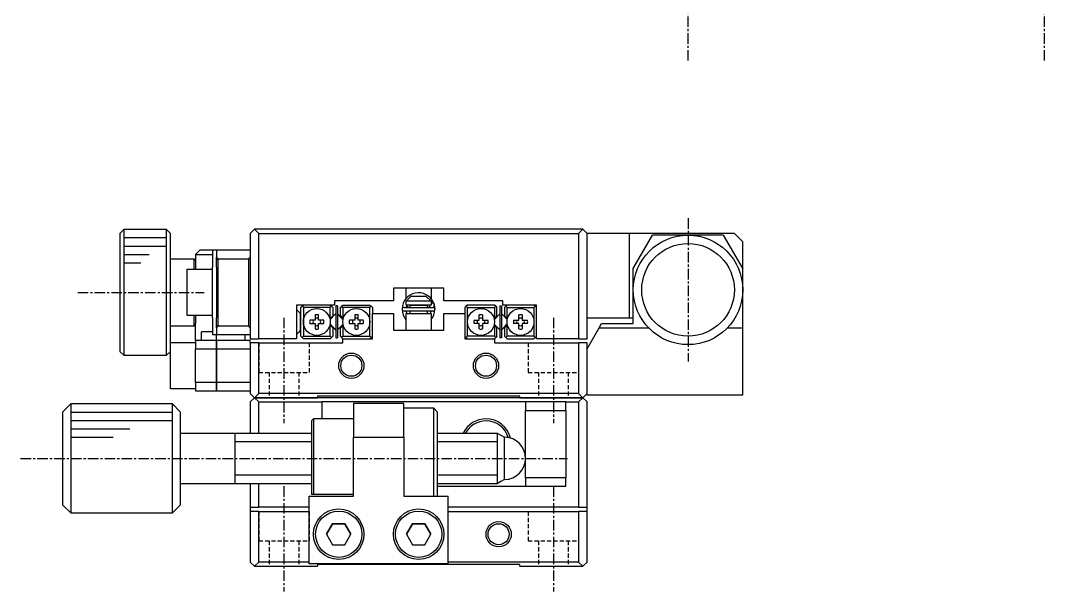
# Model space of a CAD drawing. Extents: x 7 to 335, y 10 to 221.
# Drawn here: x 180.2 to 301.8, y 18 to 85.8 of the extents above; entities that cross this region are included whole.
import ezdxf

# ---------------------------------------------------------------- set-up
doc = ezdxf.new("R2010")
doc.units = 0
doc.linetypes.add('CENTER', pattern=[2, 1.25, -0.25, 0.25, -0.25])
doc.linetypes.add('DASHED', pattern=[0.75, 0.5, -0.25])
doc.layers.get('0').update_dxf_attribs({"linetype": 'CONTINUOUS'})
doc.layers.add('CENTER', color=1, linetype='CENTER')

msp = doc.modelspace()

# ---------------------------------------------------------------- linework, layer by layer
at = {"color": 7, "linetype": 'CONTINUOUS'}
for p, q in [((192, 60.51), (192.5, 61.01)), ((192.5, 46.01), (192.5, 61.01)), ((192.5, 61.01), (197.5, 61.01)), ((197.5, 61.01), (197.5, 46.01)), ((197.5, 61.01), (198, 60.51)), ((207.5, 60.51), (208, 61.01)), ((247, 61.01), (208, 61.01)), ((208, 61.01), (208.5, 60.51)), ((246.5, 60.51), (247, 61.01)), ((247, 61.01), (247.5, 60.51)), ((192, 60.51), (192, 46.51)), ((192, 60.51), (192, 46.51)), ((192, 60.51), (192, 60.51)), ((198, 47.56), (198, 60.51)), ((207.5, 60.51), (207.5, 48.01)), ((208.5, 60.51), (246.5, 60.51)), ((208.5, 48.01), (208.5, 60.51)), ((246.5, 60.51), (246.5, 48.01)), ((252.5, 60.51), (247.5, 60.51)), ((247.5, 48.01), (247.5, 60.51)), ((252.5, 60.51), (252.5, 50.51)), ((265, 60.51), (252.5, 60.51)), ((253, 56.34), (255.29, 60.31)), ((259.5, 60.31), (255.29, 60.31)), ((263.69, 60.31), (259.5, 60.31)), ((263.69, 60.31), (266, 56.31)), ((265, 60.51), (266, 59.51)), ((201, 58.01), (201.5, 58.51)), ((203, 58.51), (201.5, 58.51)), ((203.5, 58.51), (203, 58.51)), ((203, 58.51), (203, 56.51)), ((207.5, 58.51), (203.5, 58.51)), ((203.5, 58.51), (203.5, 57.71)), ((266, 56.31), (266, 59.51)), ((198, 57.51), (200.8, 57.51)), ((200.8, 57.51), (200.8, 56.26)), ((200.8, 57.51), (201, 57.31)), ((201, 58.01), (203, 58.01)), ((201, 58.01), (201, 56.26)), ((203.7, 57.51), (203.5, 57.71)), ((203.5, 57.71), (203.5, 57.38)), ((203.5, 57.38), (203.5, 57.71)), ((203.5, 56.51), (203.5, 57.38)), ((203.7, 57.51), (207.3, 57.51)), ((203.7, 49.51), (203.7, 57.51)), ((207.5, 57.71), (207.3, 57.51)), ((207.3, 57.51), (207.3, 49.51)), ((200, 50.76), (200, 56.26)), ((200, 56.26), (203, 56.26)), ((203, 50.51), (203, 56.51)), ((203.5, 56.51), (203.5, 50.51)), ((253, 53.81), (253, 56.34)), ((266, 53.81), (266, 56.31)), ((224.5, 54.01), (224.5, 52.51)), ((230.5, 54.01), (224.5, 54.01)), ((226, 52.77), (226, 54.01)), ((229, 54.01), (229, 52.73)), ((230.5, 52.51), (230.5, 54.01)), ((253, 49.81), (253, 53.81)), ((266, 49.31), (266, 53.81)), ((217.5, 52.51), (217.5, 52.01)), ((224.5, 52.51), (217.5, 52.51)), ((226, 52.51), (226.05, 52.51)), ((226, 52.01), (226, 52.51)), ((226.58, 53.01), (226.05, 52.51)), ((226.05, 52.51), (228.94, 52.51)), ((228.41, 53.01), (226.58, 53.01)), ((228.94, 52.51), (228.41, 53.01)), ((228.42, 53.01), (228.41, 53.01)), ((228.94, 52.51), (229, 52.51)), ((229, 52.73), (229, 52.73)), ((229, 52.73), (229, 52.73)), ((229, 52.51), (229, 52.01)), ((229.25, 52.32), (229.27, 52.29)), ((237.5, 52.51), (230.5, 52.51)), ((237.5, 52.01), (237.5, 52.51)), ((213, 52.01), (213, 48.01)), ((217.5, 52.01), (213, 52.01)), ((213, 51.49), (213.23, 51.26)), ((213.23, 51.26), (213.48, 51.01)), ((213.65, 51.86), (213.5, 51.71)), ((213.5, 48.31), (213.5, 51.71)), ((213.65, 51.86), (213.8, 52.01)), ((213.8, 51.71), (213.65, 51.86)), ((217, 51.71), (213.8, 51.71)), ((213.8, 51.71), (213.8, 50.01)), ((217, 52.01), (217.15, 51.86)), ((217.15, 51.86), (217, 51.71)), ((217, 50.41), (217, 51.71)), ((217.3, 51.71), (217.15, 51.86)), ((217.3, 51.71), (217.3, 50.71)), ((217.85, 51.91), (217.65, 51.91)), ((217.65, 51.91), (217.65, 48.11)), ((217.85, 51.91), (217.85, 48.11)), ((218.35, 51.86), (218.2, 51.71)), ((218.2, 50.71), (218.2, 51.71)), ((218.35, 51.86), (218.5, 52.01)), ((218.5, 51.71), (218.35, 51.86)), ((218.5, 52.01), (221.7, 52.01)), ((218.5, 51.71), (218.5, 50.41)), ((221.7, 51.71), (218.5, 51.71)), ((221.7, 52.01), (221.85, 51.86)), ((221.85, 51.86), (221.7, 51.71)), ((221.7, 50.01), (221.7, 51.71)), ((222, 51.71), (221.85, 51.86)), ((222, 51.71), (222, 51.01)), ((225.67, 52.23), (225.7, 52.29)), ((225.7, 52.29), (225.7, 52.3)), ((225.7, 52.29), (225.7, 52.3)), ((225.76, 51.73), (229.21, 51.73)), ((229.21, 51.28), (225.76, 51.28)), ((226.5, 52.01), (226, 52.01)), ((229, 52.01), (226, 52.01)), ((226.07, 52.01), (226, 51.73)), ((226, 51.28), (226.07, 51.01)), ((226.09, 52.01), (226.09, 52)), ((226.09, 52), (226.09, 51.99)), ((226.09, 51.99), (226.09, 51.98)), ((226.09, 51.98), (226.09, 51.96)), ((226.09, 51.96), (226.09, 51.95)), ((226.09, 51.95), (226.09, 51.94)), ((226.09, 51.94), (226.1, 51.92)), ((226.1, 51.92), (226.1, 51.91)), ((226.1, 51.91), (226.11, 51.9)), ((226.11, 51.9), (226.11, 51.89)), ((226.11, 51.89), (226.12, 51.87)), ((226.12, 51.87), (226.13, 51.86)), ((226.13, 51.86), (226.14, 51.85)), ((226.14, 51.85), (226.14, 51.84)), ((226.14, 51.84), (226.15, 51.83)), ((226.15, 51.83), (226.16, 51.82)), ((226.16, 51.82), (226.17, 51.81)), ((226.17, 51.81), (226.18, 51.8)), ((226.18, 51.8), (226.19, 51.79)), ((226.19, 51.79), (226.2, 51.78)), ((226.2, 51.78), (226.21, 51.78)), ((226.21, 51.78), (226.23, 51.77)), ((226.23, 51.77), (226.24, 51.76)), ((226.24, 51.76), (226.25, 51.76)), ((226.25, 51.76), (226.26, 51.75)), ((226.26, 51.75), (226.27, 51.75)), ((226.27, 51.75), (226.29, 51.74)), ((226.29, 51.74), (226.3, 51.74)), ((226.3, 51.74), (226.31, 51.74)), ((226.31, 51.74), (226.33, 51.74)), ((226.33, 51.74), (226.34, 51.73)), ((226.34, 51.73), (226.35, 51.73)), ((226.35, 51.73), (226.36, 51.73)), ((226.5, 52.01), (228.5, 52.01)), ((228.5, 52.01), (226.5, 52.01)), ((226.5, 51.73), (226.5, 52.01)), ((226.5, 51.01), (226.5, 51.28)), ((229, 52.01), (228.5, 52.01)), ((228.5, 52.01), (228.5, 51.73)), ((228.5, 51.28), (228.5, 51.01)), ((228.6, 51.73), (228.62, 51.73)), ((228.62, 51.73), (228.63, 51.74)), ((228.63, 51.74), (228.64, 51.74)), ((228.64, 51.74), (228.66, 51.74)), ((228.66, 51.74), (228.67, 51.74)), ((228.67, 51.74), (228.68, 51.75)), ((228.68, 51.75), (228.7, 51.75)), ((228.7, 51.75), (228.71, 51.75)), ((228.71, 51.75), (228.72, 51.76)), ((228.72, 51.76), (228.73, 51.77)), ((228.73, 51.77), (228.74, 51.77)), ((228.74, 51.77), (228.76, 51.78)), ((228.76, 51.78), (228.77, 51.79)), ((228.77, 51.79), (228.78, 51.79)), ((228.78, 51.79), (228.79, 51.8)), ((228.79, 51.8), (228.8, 51.81)), ((228.8, 51.81), (228.81, 51.82)), ((228.81, 51.82), (228.82, 51.83)), ((228.82, 51.83), (228.83, 51.84)), ((228.83, 51.85), (228.84, 51.87)), ((228.83, 51.84), (228.83, 51.85)), ((228.84, 51.87), (228.85, 51.88)), ((228.85, 51.89), (228.86, 51.9)), ((228.85, 51.88), (228.85, 51.89)), ((228.86, 51.91), (228.87, 51.93)), ((228.86, 51.9), (228.86, 51.91)), ((228.87, 51.95), (228.88, 51.97)), ((228.87, 51.94), (228.87, 51.95)), ((228.87, 51.93), (228.87, 51.94)), ((228.88, 51.99), (228.88, 52.01)), ((228.88, 52.01), (228.88, 52.01)), ((228.88, 51.98), (228.88, 51.99)), ((228.88, 51.97), (228.88, 51.98)), ((228.9, 51.01), (228.97, 51.28)), ((229.01, 52.22), (229, 52.22)), ((229, 52.2), (229.01, 52.21)), ((229.26, 52.3), (229.01, 52.22)), ((229.01, 52.21), (229.03, 52.22)), ((229.03, 52.22), (229.05, 52.23)), ((229.05, 52.23), (229.06, 52.23)), ((229.06, 52.23), (229.08, 52.24)), ((229.08, 52.24), (229.1, 52.25)), ((229.1, 52.25), (229.11, 52.25)), ((229.11, 52.25), (229.13, 52.26)), ((229.13, 52.26), (229.15, 52.27)), ((229.15, 52.27), (229.16, 52.27)), ((229.16, 52.27), (229.18, 52.28)), ((229.18, 52.28), (229.19, 52.28)), ((229.19, 52.28), (229.2, 52.28)), ((229.2, 52.28), (229.22, 52.29)), ((229.22, 52.29), (229.23, 52.29)), ((229.23, 52.29), (229.24, 52.29)), ((229.24, 52.29), (229.24, 52.29)), ((229.24, 52.29), (229.25, 52.29)), ((229.25, 52.29), (229.26, 52.29)), ((229.26, 52.29), (229.26, 52.29)), ((229.26, 52.29), (229.27, 52.29)), ((229.27, 52.29), (229.27, 52.29)), ((229.27, 52.29), (229.27, 52.29)), ((229.27, 52.29), (229.28, 52.26)), ((229.28, 51.73), (229.27, 51.72)), ((229.28, 52.26), (229.29, 52.22)), ((229.29, 51.77), (229.28, 51.73)), ((229.29, 52.23), (229.43, 51.54)), ((229.29, 52.22), (229.3, 52.19)), ((229.3, 51.8), (229.29, 51.77)), ((229.3, 52.19), (229.31, 52.16)), ((229.31, 51.84), (229.3, 51.8)), ((229.31, 52.16), (229.32, 52.12)), ((229.32, 51.87), (229.31, 51.84)), ((229.32, 52.12), (229.32, 52.09)), ((229.32, 52.09), (229.33, 52.05)), ((229.33, 51.94), (229.32, 51.91)), ((229.32, 51.91), (229.32, 51.87)), ((229.33, 52.05), (229.33, 52.01)), ((229.33, 52.01), (229.33, 51.98)), ((229.33, 51.98), (229.33, 51.94)), ((233, 51.71), (233.15, 51.86)), ((233, 51.71), (233, 51.01)), ((233.3, 52.01), (233.15, 51.86)), ((233.15, 51.86), (233.3, 51.71)), ((236.5, 52.01), (233.3, 52.01)), ((233.3, 51.71), (236.5, 51.71)), ((233.3, 50.01), (233.3, 51.71)), ((236.65, 51.86), (236.5, 52.01)), ((236.5, 51.71), (236.65, 51.86)), ((236.5, 51.71), (236.5, 50.41)), ((236.65, 51.86), (236.8, 51.71)), ((236.8, 50.71), (236.8, 51.71)), ((237.15, 51.91), (237.15, 48.11)), ((237.15, 51.91), (237.35, 51.91)), ((237.35, 51.91), (237.35, 48.11)), ((241.5, 52.01), (237.5, 52.01)), ((237.7, 51.71), (237.85, 51.86)), ((237.7, 51.71), (237.7, 50.71)), ((238, 52.01), (237.85, 51.86)), ((237.85, 51.86), (238, 51.71)), ((238, 51.71), (241.2, 51.71)), ((238, 50.41), (238, 51.71)), ((241.35, 51.86), (241.2, 52.01)), ((241.2, 51.71), (241.35, 51.86)), ((241.2, 51.71), (241.2, 50.01)), ((241.35, 51.86), (241.5, 51.71)), ((241.5, 48.01), (241.5, 52.01)), ((203, 50.76), (200, 50.76)), ((200.8, 50.76), (200.8, 49.51)), ((201, 50.76), (201, 49.81)), ((203, 50.51), (203, 48.51)), ((203.5, 49.64), (203.5, 50.51)), ((213.48, 50.01), (213.48, 51.01)), ((213.48, 49.01), (213.48, 50.01)), ((213.8, 50.01), (213.8, 48.31)), ((215.2, 50.21), (214.57, 50.21)), ((215.2, 50.84), (215.2, 50.21)), ((215.6, 50.21), (215.6, 50.84)), ((216.22, 50.21), (215.6, 50.21)), ((216.96, 50.37), (217, 50.41)), ((216.97, 50.3), (217.59, 50.91)), ((217, 50.41), (217.3, 50.71)), ((217.87, 50.91), (218.52, 50.27)), ((217.91, 50.91), (218.52, 50.3)), ((218.2, 50.71), (218.5, 50.41)), ((218.5, 50.41), (218.54, 50.37)), ((219.9, 50.21), (219.27, 50.21)), ((219.9, 50.84), (219.9, 50.21)), ((220.3, 50.21), (220.3, 50.84)), ((220.92, 50.21), (220.3, 50.21)), ((221.7, 48.31), (221.7, 50.01)), ((222, 48.01), (222, 51.01)), ((222, 51.01), (224.5, 51.01)), ((224.5, 51.01), (224.5, 49.01)), ((226, 51.01), (229, 51.01)), ((226, 49.01), (226, 51.01)), ((229, 51.01), (229, 49.01)), ((230.5, 49.01), (230.5, 51.01)), ((230.5, 51.01), (233, 51.01)), ((233, 51.01), (233, 48.01)), ((233.3, 48.31), (233.3, 50.01)), ((234.07, 50.21), (234.7, 50.21)), ((234.7, 50.21), (234.7, 50.84)), ((235.1, 50.84), (235.1, 50.21)), ((235.1, 50.21), (235.72, 50.21)), ((236.5, 50.41), (236.46, 50.37)), ((236.47, 50.3), (237.09, 50.91)), ((237.12, 50.91), (236.48, 50.27)), ((236.8, 50.71), (236.5, 50.41)), ((237.41, 50.91), (238.02, 50.3)), ((238, 50.41), (237.7, 50.71)), ((238.04, 50.37), (238, 50.41)), ((238.77, 50.21), (239.4, 50.21)), ((239.4, 50.21), (239.4, 50.84)), ((239.8, 50.84), (239.8, 50.21)), ((239.8, 50.21), (240.42, 50.21)), ((241.2, 50.01), (241.2, 48.31)), ((247.5, 50.51), (252.5, 50.51)), ((252.5, 50.51), (253, 50.51)), ((200.8, 49.51), (198, 49.51)), ((201, 49.71), (200.8, 49.51)), ((201, 47.81), (201, 49.81)), ((201.7, 47.81), (201.7, 48.81)), ((203, 48.81), (201.7, 48.81)), ((203.5, 49.64), (203.5, 49.31)), ((203.5, 49.31), (203.5, 49.64)), ((203.5, 49.31), (203.7, 49.51)), ((203.5, 49.31), (203.5, 48.51)), ((207.3, 49.51), (203.7, 49.51)), ((207.3, 49.51), (207.5, 49.31)), ((213.23, 48.76), (213, 48.53)), ((213.48, 49.01), (213.23, 48.76)), ((214.57, 49.81), (215.2, 49.81)), ((215.2, 49.81), (215.2, 49.19)), ((215.6, 49.81), (216.22, 49.81)), ((215.6, 49.19), (215.6, 49.81)), ((217, 49.61), (216.96, 49.65)), ((217.59, 49.11), (216.97, 49.73)), ((217.24, 49.5), (216.98, 49.76)), ((217, 48.31), (217, 49.61)), ((217.3, 49.31), (217, 49.61)), ((217.62, 49.11), (217.24, 49.5)), ((217.3, 49.31), (217.3, 48.31)), ((218.52, 49.73), (217.91, 49.11)), ((218.5, 49.61), (218.2, 49.31)), ((218.2, 48.31), (218.2, 49.31)), ((218.54, 49.65), (218.5, 49.61)), ((218.5, 49.61), (218.5, 48.31)), ((219.27, 49.81), (219.9, 49.81)), ((219.9, 49.81), (219.9, 49.19)), ((220.3, 49.19), (220.3, 49.81)), ((220.3, 49.81), (220.92, 49.81)), ((224.5, 49.01), (226.42, 49.01)), ((226.42, 49.01), (228.57, 49.01)), ((228.57, 49.01), (230.5, 49.01)), ((234.7, 49.81), (234.07, 49.81)), ((234.7, 49.19), (234.7, 49.81)), ((235.72, 49.81), (235.1, 49.81)), ((235.1, 49.81), (235.1, 49.19)), ((236.46, 49.65), (236.5, 49.61)), ((237.09, 49.11), (236.47, 49.73)), ((236.5, 49.61), (236.8, 49.31)), ((236.5, 49.61), (236.5, 48.31)), ((236.8, 48.31), (236.8, 49.31)), ((237.37, 49.11), (237.76, 49.5)), ((238.02, 49.73), (237.41, 49.11)), ((237.7, 49.31), (238, 49.61)), ((237.7, 49.31), (237.7, 48.31)), ((237.76, 49.5), (238.02, 49.76)), ((238, 49.61), (238.04, 49.65)), ((238, 48.31), (238, 49.61)), ((239.4, 49.81), (238.77, 49.81)), ((239.4, 49.19), (239.4, 49.81)), ((240.42, 49.81), (239.8, 49.81)), ((239.8, 49.81), (239.8, 49.19)), ((247.5, 46.81), (248.94, 49.31)), ((248.94, 49.31), (249.23, 49.81)), ((248.94, 49.31), (254.81, 49.31)), ((249.23, 49.81), (253, 49.81)), ((264.19, 49.31), (266, 49.31)), ((266, 41.31), (266, 49.31)), ((198, 42.06), (198, 47.56)), ((198, 47.56), (201, 47.56)), ((203.5, 47.81), (201, 47.81)), ((201, 47.81), (201, 46.81)), ((203, 48.51), (203.5, 48.51)), ((203.5, 48.51), (207.5, 48.51)), ((203.5, 47.81), (203.5, 48.51)), ((203.5, 46.81), (203.5, 47.81)), ((207.5, 47.81), (203.5, 47.81)), ((203.5, 47.81), (203.5, 46.81)), ((206.9, 47.81), (206.9, 48.51)), ((207.5, 48.01), (208.5, 48.01)), ((207.5, 47.51), (207.5, 47.81)), ((208.5, 47.51), (207.5, 47.51)), ((207.5, 47.51), (207.5, 41.51)), ((213, 48.01), (208.5, 48.01)), ((208.5, 47.51), (218.5, 47.51)), ((208.5, 41.51), (208.5, 47.51)), ((213.5, 48.31), (213.65, 48.16)), ((213.65, 48.16), (213.8, 48.31)), ((213.8, 48.01), (213.65, 48.16)), ((213.8, 48.31), (217, 48.31)), ((217, 48.01), (213.8, 48.01)), ((217, 48.31), (217.15, 48.16)), ((217.15, 48.16), (217, 48.01)), ((217.15, 48.16), (217.3, 48.31)), ((217.65, 48.11), (217.85, 48.11)), ((218.2, 48.31), (218.35, 48.16)), ((218.35, 48.16), (218.5, 48.31)), ((218.5, 48.01), (218.35, 48.16)), ((218.5, 48.31), (221.7, 48.31)), ((218.5, 47.51), (218.5, 48.01)), ((218.5, 48.01), (222, 48.01)), ((221.7, 48.31), (221.85, 48.16)), ((221.85, 48.16), (221.7, 48.01)), ((221.85, 48.16), (222, 48.31)), ((233.15, 48.16), (233, 48.31)), ((233, 48.01), (236.5, 48.01)), ((233.3, 48.31), (233.15, 48.16)), ((233.15, 48.16), (233.3, 48.01)), ((236.5, 48.31), (233.3, 48.31)), ((236.65, 48.16), (236.5, 48.31)), ((236.5, 48.01), (236.65, 48.16)), ((236.5, 48.01), (236.5, 47.51)), ((236.5, 47.51), (246.5, 47.51)), ((236.8, 48.31), (236.65, 48.16)), ((237.35, 48.11), (237.15, 48.11)), ((237.85, 48.16), (237.7, 48.31)), ((238, 48.31), (237.85, 48.16)), ((237.85, 48.16), (238, 48.01)), ((241.2, 48.31), (238, 48.31)), ((238, 48.01), (241.2, 48.01)), ((241.35, 48.16), (241.2, 48.31)), ((241.2, 48.01), (241.35, 48.16)), ((241.5, 48.31), (241.35, 48.16)), ((246.5, 48.01), (241.5, 48.01)), ((246.5, 48.01), (247.5, 48.01)), ((246.5, 47.51), (246.5, 41.51)), ((247.5, 47.51), (246.5, 47.51)), ((247.5, 41.51), (247.5, 47.51)), ((192.5, 46.01), (192, 46.51)), ((198, 46.51), (197.5, 46.01)), ((201, 46.81), (203.5, 46.81)), ((201, 42.81), (201, 46.81)), ((203.5, 46.81), (203.5, 42.81)), ((203.5, 46.81), (207.5, 46.81)), ((203.5, 42.81), (203.5, 46.81)), ((197.5, 46.01), (192.5, 46.01)), ((197.5, 46.01), (197.5, 46.01)), ((203.5, 42.81), (201, 42.81)), ((201, 42.81), (201, 41.81)), ((203.5, 41.81), (203.5, 42.81)), ((207.5, 42.81), (203.5, 42.81)), ((203.5, 42.81), (203.5, 41.81)), ((201, 42.06), (198, 42.06)), ((201, 41.81), (203.5, 41.81)), ((203.5, 41.81), (207.5, 41.81)), ((207.5, 41.51), (208, 41.01)), ((208, 41.01), (208.5, 41.51)), ((246.5, 41.51), (208.5, 41.51)), ((246.5, 41.51), (247, 41.01)), ((247, 41.01), (247.5, 41.51)), ((247.5, 41.31), (247.5, 41.51)), ((185.2, 39.31), (186.2, 40.31)), ((186.2, 27.31), (186.2, 40.31)), ((186.2, 40.31), (198.2, 40.31)), ((198.2, 40.31), (198.2, 33.75)), ((198.2, 40.31), (199.2, 39.31)), ((207.5, 40.51), (208, 41.01)), ((207.5, 40.51), (207.5, 36.81)), ((208, 41.01), (208.5, 40.51)), ((247, 41.01), (208, 41.01)), ((208, 41.01), (215.5, 41.01)), ((208.5, 36.81), (208.5, 40.51)), ((208.5, 40.51), (216, 40.51)), ((215.5, 41.21), (215.5, 41.01)), ((239.5, 41.21), (215.5, 41.21)), ((216, 40.51), (216, 38.56)), ((240.2, 40.51), (216, 40.51)), ((225.75, 40.31), (219.75, 40.31)), ((219.75, 40.31), (219.75, 36.31)), ((225.75, 36.31), (225.75, 40.31)), ((239.5, 41.01), (239.5, 41.21)), ((239.5, 41.01), (247, 41.01)), ((245, 40.51), (240.2, 40.51)), ((240.2, 40.51), (240.2, 39.51)), ((245, 39.51), (245, 40.51)), ((245, 40.51), (246.5, 40.51)), ((246.5, 40.51), (247, 41.01)), ((246.5, 40.51), (246.5, 28.01)), ((247, 41.01), (247.5, 40.51)), ((266, 41.31), (247.5, 41.31)), ((247.5, 28.01), (247.5, 40.51)), ((185.2, 39.31), (185.2, 28.31)), ((199.2, 33.76), (199.2, 39.31)), ((225.75, 39.81), (229.25, 39.81)), ((229.25, 39.81), (229.25, 29.31)), ((229.25, 39.81), (229.75, 39.31)), ((229.75, 29.31), (229.75, 39.31)), ((240.2, 39.51), (245, 39.51)), ((240.2, 31.51), (240.2, 39.51)), ((245, 39.51), (245, 31.51)), ((214.75, 38.26), (215.05, 38.56)), ((214.75, 38.26), (214.75, 29.56)), ((215.05, 29.56), (215.05, 38.56)), ((215.05, 38.56), (219.75, 38.56)), ((199.2, 36.81), (205.7, 36.81)), ((205.69, 36.81), (205.7, 36.81)), ((205.7, 33.89), (205.7, 36.81)), ((205.7, 36.81), (205.7, 36.81)), ((205.7, 36.81), (214.75, 36.81)), ((229.75, 36.81), (236.83, 36.81)), ((236.83, 36.81), (236.83, 33.79)), ((236.83, 36.81), (237.27, 36.56)), ((237.27, 36.56), (237.7, 36.31)), ((219.75, 36.31), (225.75, 36.31)), ((219.75, 29.31), (219.75, 36.31)), ((225.75, 36.31), (225.75, 29.31)), ((237.7, 33.79), (237.7, 36.31)), ((198.2, 33.75), (198.2, 27.31)), ((199.2, 28.31), (199.2, 33.76)), ((205.7, 33.81), (205.7, 33.89)), ((205.7, 33.69), (205.7, 33.81)), ((205.7, 30.81), (205.7, 33.69)), ((236.83, 33.79), (236.83, 30.81)), ((237.7, 31.31), (237.7, 33.79)), ((205.7, 30.81), (199.2, 30.81)), ((205.7, 30.81), (205.69, 30.81)), ((205.7, 30.81), (205.7, 30.81)), ((214.75, 30.81), (205.7, 30.81)), ((207.5, 30.81), (207.5, 28.01)), ((208.5, 28.01), (208.5, 30.81)), ((236.83, 30.81), (229.75, 30.81)), ((229.75, 30.51), (240.2, 30.51)), ((237.27, 31.06), (236.83, 30.81)), ((237.7, 31.31), (237.27, 31.06)), ((245, 31.51), (240.2, 31.51)), ((240.2, 31.51), (240.2, 30.51)), ((240.2, 30.51), (245, 30.51)), ((245, 30.51), (245, 31.51)), ((214.5, 21.31), (214.5, 29.31)), ((214.5, 29.31), (219.75, 29.31)), ((214.75, 29.56), (215.05, 29.56)), ((215.05, 29.56), (219.75, 29.56)), ((225.75, 29.31), (231, 29.31)), ((231, 21.31), (231, 29.31)), ((186.2, 27.31), (185.2, 28.31)), ((199.2, 28.31), (198.2, 27.31)), ((207.5, 28.01), (208.5, 28.01)), ((207.5, 28.01), (207.5, 27.51)), ((214.5, 28.01), (208.5, 28.01)), ((246.5, 28.01), (231, 28.01)), ((246.5, 28.01), (247.5, 28.01)), ((247.5, 27.51), (247.5, 28.01)), ((198.2, 27.31), (186.2, 27.31)), ((207.5, 27.51), (207.5, 21.51)), ((208.5, 27.51), (207.5, 27.51)), ((208.5, 21.51), (208.5, 27.51)), ((208.5, 27.51), (214.5, 27.51)), ((231, 27.51), (246.5, 27.51)), ((246.5, 27.51), (246.5, 21.51)), ((247.5, 27.51), (246.5, 27.51)), ((247.5, 21.51), (247.5, 27.51)), ((217.28, 26.06), (216.56, 24.81)), ((216.56, 24.81), (217.28, 26.06)), ((218.72, 26.06), (217.28, 26.06)), ((217.28, 26.06), (218.72, 26.06)), ((219.44, 24.81), (218.72, 26.06)), ((218.72, 26.06), (219.44, 24.81)), ((226.78, 26.06), (226.06, 24.81)), ((226.06, 24.81), (226.78, 26.06)), ((228.22, 26.06), (226.78, 26.06)), ((226.78, 26.06), (228.22, 26.06)), ((228.94, 24.81), (228.22, 26.06)), ((228.22, 26.06), (228.94, 24.81)), ((216.56, 24.81), (217.28, 23.56)), ((218.72, 23.56), (219.44, 24.81)), ((226.06, 24.81), (226.78, 23.56)), ((228.22, 23.56), (228.94, 24.81)), ((217.28, 23.56), (218.72, 23.56)), ((226.78, 23.56), (228.22, 23.56)), ((207.5, 21.51), (208, 21.01)), ((208, 21.01), (208.5, 21.51)), ((208, 21.01), (215.5, 21.01)), ((214.5, 21.51), (208.5, 21.51)), ((231, 21.31), (214.5, 21.31)), ((215.5, 21.21), (215.5, 21.01)), ((239.5, 21.21), (215.5, 21.21)), ((246.5, 21.51), (231, 21.51)), ((239.5, 21.01), (239.5, 21.21)), ((239.5, 21.01), (247, 21.01)), ((246.5, 21.51), (247, 21.01)), ((247, 21.01), (247.5, 21.51))]:
    msp.add_line(p, q, dxfattribs=at)
at = {"color": 3, "linetype": 'CONTINUOUS'}
for p, q in [((192.5, 60.01), (197.5, 60.01)), ((192.5, 59.01), (197.5, 59.01)), ((192.5, 58.01), (195.5, 58.01)), ((192.5, 57.01), (194.5, 57.01)), ((186.2, 39.31), (198.2, 39.31)), ((186.2, 38.31), (198.2, 38.31)), ((186.2, 37.31), (193.2, 37.31)), ((186.2, 36.31), (191.2, 36.31)), ((205.7, 35.81), (214.75, 35.81)), ((229.75, 35.81), (236.83, 35.81)), ((214.75, 31.81), (205.7, 31.81)), ((236.83, 31.81), (229.75, 31.81))]:
    msp.add_line(p, q, dxfattribs=at)
at = {"color": 3, "linetype": 'DASHED'}
for p, q in [((208.5, 47.51), (208.5, 44.01)), ((214.5, 47.51), (214.5, 44.01)), ((240.5, 47.51), (240.5, 44.01)), ((246.5, 47.51), (246.5, 44.01)), ((208.5, 44.01), (214.5, 44.01)), ((209.75, 44.01), (209.75, 41.01)), ((213.25, 44.01), (213.25, 41.01)), ((240.5, 44.01), (246.5, 44.01)), ((241.75, 44.01), (241.75, 41.01)), ((245.25, 44.01), (245.25, 41.01)), ((208.5, 27.51), (208.5, 24.01)), ((214.5, 27.51), (214.5, 24.01)), ((240.5, 27.51), (240.5, 24.01)), ((246.5, 27.51), (246.5, 24.01)), ((208.5, 24.01), (214.5, 24.01)), ((209.75, 24.01), (209.75, 21.01)), ((213.25, 24.01), (213.25, 21.01)), ((240.5, 24.01), (246.5, 24.01)), ((241.75, 24.01), (241.75, 21.01)), ((245.25, 24.01), (245.25, 21.01))]:
    msp.add_line(p, q, dxfattribs=at)
at = {"color": 7, "linetype": 'CONTINUOUS'}
for centre, radius in [((259.5, 53.81), 6.5), ((259.5, 53.81), 5.5), ((215.4, 50.01), 1.6), ((220.1, 50.01), 1.6), ((234.9, 50.01), 1.6), ((239.6, 50.01), 1.6), ((219.5, 44.81), 1.25), ((235.5, 44.81), 1.25), ((218, 24.81), 3), ((218, 24.81), 2.75), ((227.5, 24.81), 3), ((227.5, 24.81), 2.75), ((237, 24.81), 1.25)]:
    msp.add_circle(centre, radius, dxfattribs=at)
at = {"color": 3, "linetype": 'CONTINUOUS'}
for centre in [(219.5, 44.81), (235.5, 44.81), (237, 24.81)]:
    msp.add_circle(centre, 1.5, dxfattribs=at)
at = {"color": 7, "linetype": 'CONTINUOUS'}
for centre, radius, start, end in [((227.48, 51.51), 1.95, 23.6219, 179.1092), ((225.76, 51.51), 0.225, 90, 270), ((227.48, 51.51), 1.95, 180.8336, 220.4031), ((227.48, 51.51), 1.95, 321.1231, 359.1976), ((229.21, 51.51), 0.225, 270, 90), ((215.4, 50.01), 0.85, 166.391, 193.609), ((215.4, 50.01), 0.459, 154.1861, 205.8139), ((215.4, 50.01), 0.85, 76.391, 103.609), ((215.4, 50.01), 0.459, 64.1861, 115.8139), ((215.4, 50.01), 0.459, 334.1861, 25.8139), ((215.4, 50.01), 0.85, 346.391, 13.609), ((217.73, 50.77), 0.2, 114.3061, 135), ((217.77, 50.77), 0.2, 45, 65.6939), ((217.73, 50.77), 0.2, 45, 53.9573), ((220.1, 50.01), 0.85, 166.391, 193.609), ((220.1, 50.01), 0.459, 154.1861, 205.8139), ((220.1, 50.01), 0.85, 76.391, 103.609), ((220.1, 50.01), 0.459, 64.1861, 115.8139), ((220.1, 50.01), 0.459, 334.1861, 25.8139), ((220.1, 50.01), 0.85, 346.391, 13.609), ((234.9, 50.01), 0.85, 166.391, 193.609), ((234.9, 50.01), 0.459, 154.1861, 205.8139), ((234.9, 50.01), 0.85, 76.391, 103.609), ((234.9, 50.01), 0.459, 64.1861, 115.8139), ((234.9, 50.01), 0.459, 334.1861, 25.8139), ((234.9, 50.01), 0.85, 346.391, 13.609), ((237.23, 50.77), 0.2, 114.3061, 135), ((237.27, 50.77), 0.2, 126.0427, 135), ((237.27, 50.77), 0.2, 45, 65.6939), ((239.6, 50.01), 0.85, 166.391, 193.609), ((239.6, 50.01), 0.459, 154.1861, 205.8139), ((239.6, 50.01), 0.85, 76.391, 103.609), ((239.6, 50.01), 0.459, 64.1861, 115.8139), ((239.6, 50.01), 0.459, 334.1861, 25.8139), ((239.6, 50.01), 0.85, 346.391, 13.609), ((215.4, 50.01), 0.459, 244.1861, 295.8139), ((215.4, 50.01), 0.85, 256.391, 283.609), ((217.73, 49.25), 0.2, 225, 245.6939), ((217.77, 49.25), 0.2, 225, 233.9573), ((217.77, 49.25), 0.2, 294.3061, 315), ((220.1, 50.01), 0.459, 244.1861, 295.8139), ((220.1, 50.01), 0.85, 256.391, 283.609), ((234.9, 50.01), 0.459, 244.1861, 295.8139), ((234.9, 50.01), 0.85, 256.391, 283.609), ((237.23, 49.25), 0.2, 225, 245.6939), ((237.23, 49.25), 0.2, 306.0427, 315), ((237.27, 49.25), 0.2, 294.3061, 315), ((239.6, 50.01), 0.459, 244.1861, 295.8139), ((239.6, 50.01), 0.85, 256.391, 283.609), ((235.5, 35.51), 3, 90, 154.3207), ((235.5, 35.51), 2.75, 90, 151.7885), ((235.5, 35.51), 3, 13.3859, 90), ((235.5, 35.51), 2.75, 16.0537, 90), ((237.7, 33.81), 2.5, 0, 90), ((237.7, 33.81), 2.5, 270, 0)]:
    msp.add_arc(centre, radius, start, end, dxfattribs=at)
at = {"layer": 'CENTER', "color": 1, "linetype": 'CENTER'}
for p, q in [((259.5, 81.02), (259.5, 146.02)), ((301.85, 81.02), (301.85, 146.02)), ((259.5, 62.31), (259.5, 45.31)), ((187, 53.51), (202, 53.51)), ((211.5, 50.51), (211.5, 38.01)), ((243.5, 50.51), (243.5, 38.01)), ((180.2, 33.81), (245.2, 33.81)), ((211.5, 30.51), (211.5, 18.01)), ((243.5, 30.51), (243.5, 18.01))]:
    msp.add_line(p, q, dxfattribs=at)

doc.saveas('drawing.dxf')
